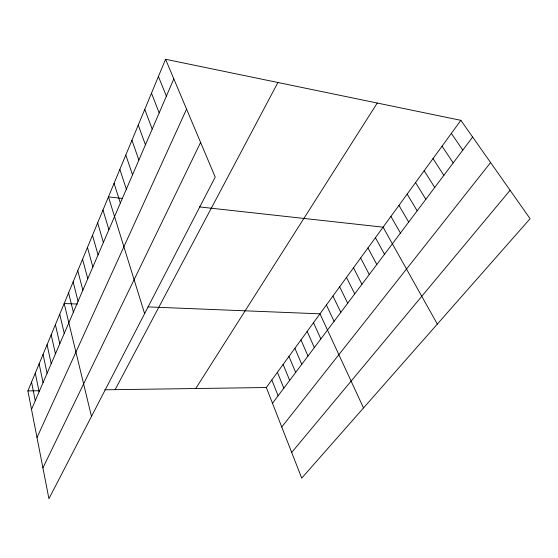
<?xml version="1.0" encoding="UTF-8"?>
<svg xmlns="http://www.w3.org/2000/svg" width="558" height="558" viewBox="0 0 558 558"><rect width="100%" height="100%" fill="white"/><g stroke="black" fill="none" stroke-linecap="round" stroke-linejoin="round"><path stroke-width="0.84" d="M165.566 59.274L215.214 177.081L48.93 498.726L27.9 390.9L165.566 59.274L460.873 120.326L530.1 218.708L301.732 478.143L266.326 387.517L460.873 120.326M31.513 409.439L173.824 78.873M37.002 437.549L186.567 109.103M42.917 467.876L200.608 142.416M115.129 389.665L277.919 82.5M195.746 388.514L377.25 103.035M272.478 403.26L472.64 137.045M281.755 427.01L490.594 162.559M291.695 452.447L510.103 190.278M27.9 390.9L39.737 390.733M104.716 389.812L266.326 387.517M77.443 304.054L64.177 303.517L91.484 416.414M147.947 306.893L319.978 313.833L363.509 407.961M122.272 198.404L108.447 196.876L144.62 313.638M199.366 206.906L383.081 227.169L437.326 324.1M451.345 133.411L462.791 150.137M442.062 146.168L453.201 162.894M433.001 158.605L443.854 175.331M424.171 170.734L434.738 187.453M415.55 182.571L425.845 199.276M407.145 194.121L417.175 210.812M398.928 205.4L408.707 222.07M390.914 216.413L400.449 233.063M375.422 237.68L384.497 254.274M367.945 247.954L376.796 264.513M360.628 257.998L369.277 274.515M353.479 267.819L361.919 284.301M346.483 277.424L354.728 293.864M339.641 286.819L347.697 303.217M332.945 296.019L340.812 312.368M326.395 305.017L334.082 321.324M313.505 322.719L320.85 338.922M307.172 331.417L314.349 347.564M300.971 339.934L307.988 356.032M294.896 348.276L301.759 364.318M288.946 356.443L295.656 372.43M283.122 364.451L289.686 380.375M158.416 76.502L166.389 96.157M277.41 372.291L283.834 388.159M271.809 379.977L278.093 395.782M151.483 93.2L159.183 112.89M144.766 109.375L152.201 129.1M138.258 125.062L145.443 144.801M131.939 140.288L138.886 160.034M125.808 155.061L132.525 174.8M119.851 169.402L126.359 189.134M114.069 183.338L120.368 203.056M102.979 210.045L108.894 229.708M97.664 222.851L103.397 242.472M92.489 235.309L98.048 254.894M87.46 247.438L92.851 266.968M82.556 259.24L87.787 278.728M77.778 270.742L82.863 290.174M73.133 281.95L78.064 301.32M68.592 292.873L73.384 312.18M59.734 314.217L64.254 333.391M55.402 324.644L59.797 343.742M51.183 334.814L55.451 353.842M47.067 344.732L51.21 363.683M43.05 354.414L47.081 373.281M39.123 363.865L43.05 382.649M35.294 373.093L39.109 391.793M31.555 382.097L35.266 400.721"/></g></svg>
